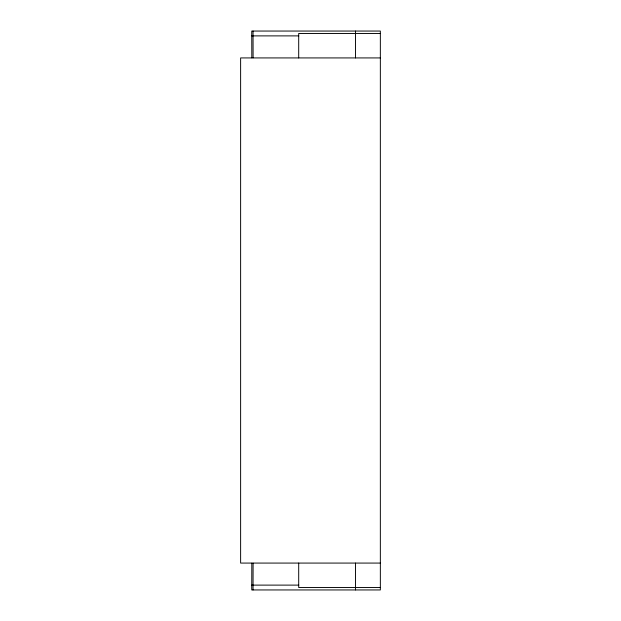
<?xml version="1.0" encoding="UTF-8"?>
<svg xmlns="http://www.w3.org/2000/svg" width="621" height="621" viewBox="0 0 621 621"><rect width="100%" height="100%" fill="white"/><g stroke="black" fill="none" stroke-linecap="round" stroke-linejoin="round"><path stroke-width="0.93" d="M380.347 33.472L298.701 33.472L298.701 57.924M251.753 35.886L298.771 35.886M380.378 57.924L240.622 57.924L240.622 563.076L380.378 563.076M251.753 585.114L298.771 585.114M380.347 587.528L298.701 587.528L298.701 563.076M355.491 31.05L355.491 57.924M355.491 563.076L355.491 589.95M253.034 31.05L253.104 57.815M253.104 563.185L253.034 589.95M251.815 57.815L251.746 31.05L380.347 31.05L380.347 589.95L251.746 589.95L251.815 563.185"/></g></svg>
